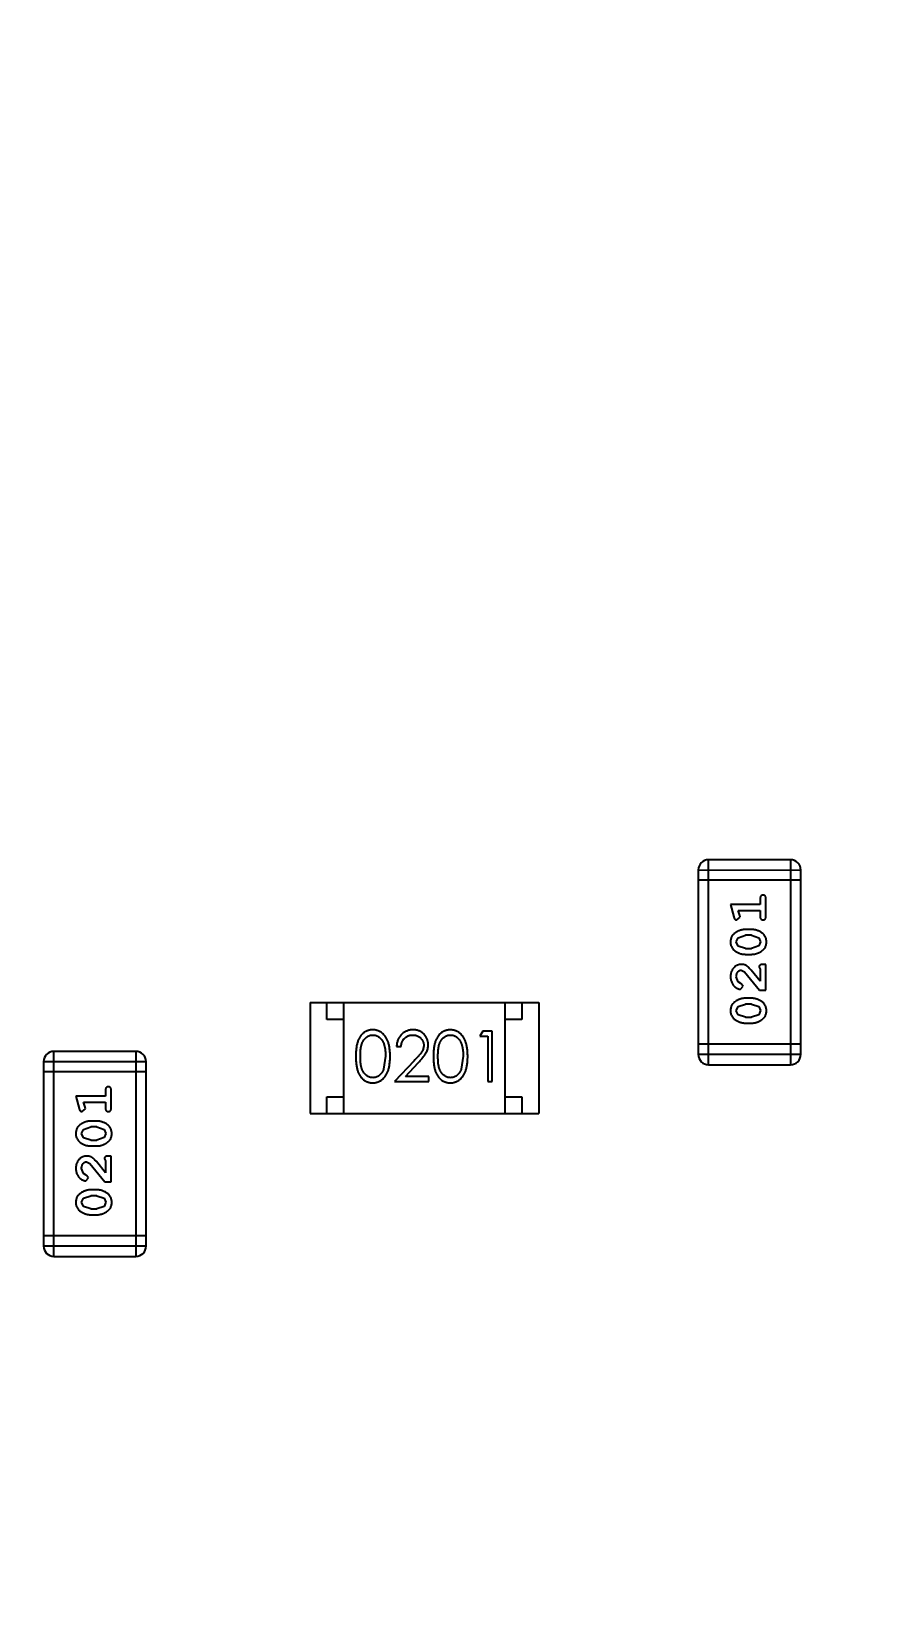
# Model space of a CAD drawing. Header units: inches. Extents: x -37.2 to 29.4, y -3.8 to 37.3.
# Drawn here: x -19 to -16.448, y 5.118 to 9.796 of the extents above; entities that cross this region are included whole.
import ezdxf

# ---------------------------------------------------------------- set-up
doc = ezdxf.new("R2010")
doc.units = ezdxf.units.IN
doc.header["$LTSCALE"] = 1.21
doc.header["$MEASUREMENT"] = 0
doc.header["$PDMODE"] = 3
doc.header["$PDSIZE"] = 0.3125
doc.layers.get('0').update_dxf_attribs({"linetype": 'CONTINUOUS'})
doc.layers.get('Defpoints').update_dxf_attribs({"linetype": 'CONTINUOUS'})
doc.layers.add('DIM', color=3, linetype='CONTINUOUS')
doc.styles.get("Standard").update_dxf_attribs({"font": 'txt', "width": 0.8})
doc.dimstyles.get("Standard").update_dxf_attribs({"dimtxt": 0.15625, "dimasz": 0.1875, "dimexe": 0.125, "dimexo": 0.0625, "dimgap": 0.09, "dimtad": 0, "dimtih": 1, "dimtoh": 1, "dimzin": 4, "dimdsep": 46, "dimtxsty": 'STANDARD', "dimblk": '_FILLED', "dimblk1": '_FILLED', "dimblk2": '_FILLED', "dimcen": 0.09, "dimazin": 1, "dimtp": 0.01, "dimtm": 0.01, "dimtfac": 1, "dimtofl": 0, "dimtmove": 0, "dimatfit": 3, "dimldrblk": '_FILLED', "dimfxl": 1, "dimtolj": 1, "dimtzin": 4, "dimarcsym": 0})

# ---------------------------------------------------------------- blocks, each defined once
blk = doc.blocks.new('_FILLED')
at = {"color": 0, "linetype": 'ByBlock'}
blk.add_solid([(0, 0), (-1, 0.1667), (-1, -0.1667)], dxfattribs=at)
blk = doc.blocks.new('*D5')
at = {"layer": 'Defpoints', "color": 0}
for p in [(-36.4962, 28.4485), (-28.0296, 28.4485), (-12.0218, 0.4472)]:
    blk.add_point(p, dxfattribs=at)
at = {"layer": 'DIM', "color": 0, "lineweight": -2}
for p, q in [((-28.0921, 28.4485), (-36.6212, 28.4485)), ((-36.4962, 27.4485), (-36.4962, 16.0045)), ((-36.4962, 1.4472), (-36.4962, 12.8912)), ((-12.0843, 0.4472), (-36.6212, 0.4472))]:
    blk.add_line(p, q, dxfattribs=at)
for p, rotation in [((-36.4962, 28.4485), 90), ((-36.4962, 0.4472), 270)]:
    blk.add_blockref('_FILLED', p, dxfattribs=dict(at, rotation=rotation))
at = {"layer": 'DIM', "color": 0, "insert": (-36.4962, 14.4478), "char_height": 1, "attachment_point": 5, "rotation": 90}
blk.add_mtext('\\A1;28.00', dxfattribs=at)

msp = doc.modelspace()

# ---------------------------------------------------------------- linework, layer by layer
at = {"color": 7, "linetype": 'Continuous'}
for p, q in [((-17.0168, 7.302), (-17.0169, 6.7533)), ((-17.0168, 7.302), (-16.712, 7.3019)), ((-16.9864, 6.7228), (-16.9863, 7.3324)), ((-16.7425, 7.3324), (-16.9863, 7.3324)), ((-16.7425, 7.3324), (-16.7426, 6.7228)), ((-16.7121, 6.7533), (-16.712, 7.3019)), ((-16.712, 7.2715), (-17.0168, 7.2715)), ((-16.833, 7.2164), (-16.833, 7.1991)), ((-16.8157, 7.1645), (-16.8157, 7.2164)), ((-16.833, 7.1991), (-16.9211, 7.1991)), ((-16.9211, 7.1991), (-16.9112, 7.1625)), ((-16.902, 7.1535), (-16.8928, 7.1614)), ((-16.8979, 7.1818), (-16.833, 7.1818)), ((-16.8938, 7.1668), (-16.8979, 7.1818)), ((-16.8928, 7.1614), (-16.8938, 7.1668)), ((-16.833, 7.1818), (-16.833, 7.1645)), ((-16.8587, 7.1252), (-16.8765, 7.1252)), ((-16.9038, 7.0882), (-16.8985, 7.1003)), ((-16.898, 7.0758), (-16.9038, 7.0882)), ((-16.8985, 7.1003), (-16.8762, 7.1079)), ((-16.8762, 7.0685), (-16.898, 7.0758)), ((-16.859, 7.1079), (-16.8762, 7.1079)), ((-16.8762, 7.0685), (-16.859, 7.0685)), ((-16.859, 7.1079), (-16.8372, 7.1006)), ((-16.8367, 7.0762), (-16.859, 7.0685)), ((-16.8372, 7.1006), (-16.8314, 7.0883)), ((-16.8314, 7.0883), (-16.8367, 7.0762)), ((-16.8765, 7.0512), (-16.8587, 7.0512)), ((-16.8157, 7.0213), (-16.8235, 7.0213)), ((-16.8157, 6.9442), (-16.8157, 7.0213)), ((-16.8984, 6.9697), (-16.9038, 6.9845)), ((-16.8893, 7.004), (-16.8795, 6.9993)), ((-16.8795, 6.9993), (-16.8346, 6.9442)), ((-16.833, 6.971), (-16.86, 7.0046)), ((-16.8361, 7.0127), (-16.833, 7.0072)), ((-16.833, 7.0072), (-16.833, 6.971)), ((-16.8899, 6.9647), (-16.8984, 6.9697)), ((-16.8918, 6.9474), (-16.8833, 6.9562)), ((-16.8833, 6.9562), (-16.8899, 6.9647)), ((-16.8346, 6.9442), (-16.8157, 6.9442)), ((-18.1714, 6.9076), (-17.4914, 6.9076)), ((-18.1714, 6.9076), (-18.1714, 6.5776)), ((-18.1214, 6.8576), (-18.1214, 6.9076)), ((-18.0714, 6.5776), (-18.0714, 6.9076)), ((-17.5914, 6.5776), (-17.5914, 6.9076)), ((-17.5414, 6.9076), (-17.5414, 6.8576)), ((-17.4914, 6.9076), (-17.4914, 6.5776)), ((-16.9038, 6.8836), (-16.8985, 6.8958)), ((-16.898, 6.8713), (-16.9038, 6.8836)), ((-16.8985, 6.8958), (-16.8762, 6.9034)), ((-16.8587, 6.9207), (-16.8765, 6.9207)), ((-16.859, 6.9033), (-16.8762, 6.9034)), ((-16.859, 6.9033), (-16.8372, 6.8961)), ((-16.8372, 6.8961), (-16.8314, 6.8838)), ((-16.8314, 6.8838), (-16.8367, 6.8717)), ((-18.0714, 6.8576), (-18.1214, 6.8576)), ((-17.5414, 6.8576), (-17.5914, 6.8576)), ((-16.8762, 6.864), (-16.898, 6.8713)), ((-16.8765, 6.8467), (-16.8587, 6.8467)), ((-16.8762, 6.864), (-16.859, 6.864)), ((-16.8367, 6.8717), (-16.859, 6.864)), ((-17.6573, 6.8229), (-17.6661, 6.8075)), ((-17.6661, 6.8075), (-17.6431, 6.8075)), ((-17.6296, 6.8228), (-17.6573, 6.8229)), ((-17.6431, 6.8075), (-17.6431, 6.6729)), ((-17.6296, 6.6728), (-17.6296, 6.8228)), ((-16.7121, 6.7838), (-17.0169, 6.7838)), ((-18.6895, 6.7626), (-18.9334, 6.7626)), ((-18.9334, 6.153), (-18.9334, 6.7626)), ((-18.6895, 6.7626), (-18.6896, 6.153)), ((-17.9469, 6.7479), (-17.9526, 6.7102)), ((-17.9142, 6.7767), (-17.9008, 6.7767)), ((-17.7161, 6.7479), (-17.7218, 6.7101)), ((-16.7121, 6.7533), (-17.0169, 6.7533)), ((-18.9639, 6.7321), (-18.6591, 6.7321)), ((-18.9639, 6.7321), (-18.9639, 6.1835)), ((-18.6591, 6.7016), (-18.9639, 6.7016)), ((-18.6591, 6.1835), (-18.6591, 6.7321)), ((-17.8618, 6.7349), (-17.92, 6.6729)), ((-17.8879, 6.6883), (-17.8503, 6.7283)), ((-16.9864, 6.7228), (-16.7426, 6.7228)), ((-18.78, 6.6466), (-18.78, 6.6293)), ((-18.7627, 6.5946), (-18.7627, 6.6466)), ((-17.92, 6.6729), (-17.8181, 6.6729)), ((-17.8181, 6.6882), (-17.8879, 6.6883)), ((-17.8181, 6.6729), (-17.8181, 6.6882)), ((-17.6431, 6.6729), (-17.6296, 6.6728)), ((-18.78, 6.6293), (-18.8681, 6.6293)), ((-18.8681, 6.6293), (-18.8582, 6.5927)), ((-18.845, 6.612), (-18.78, 6.6119)), ((-18.8408, 6.5969), (-18.845, 6.612)), ((-18.8398, 6.5915), (-18.8408, 6.5969)), ((-18.78, 6.6119), (-18.78, 6.5946)), ((-18.1214, 6.6276), (-18.0714, 6.6276)), ((-18.1214, 6.5776), (-18.1214, 6.6276)), ((-17.5914, 6.6276), (-17.5414, 6.6276)), ((-17.5414, 6.6276), (-17.5414, 6.5776)), ((-18.8491, 6.5836), (-18.8398, 6.5915)), ((-18.8057, 6.5553), (-18.8235, 6.5553)), ((-18.1714, 6.5776), (-17.4914, 6.5776)), ((-18.8508, 6.5183), (-18.8455, 6.5304)), ((-18.845, 6.5059), (-18.8508, 6.5183)), ((-18.8455, 6.5304), (-18.8232, 6.538)), ((-18.8232, 6.4987), (-18.845, 6.5059)), ((-18.806, 6.538), (-18.8232, 6.538)), ((-18.806, 6.538), (-18.7842, 6.5308)), ((-18.7837, 6.5063), (-18.806, 6.4987)), ((-18.7842, 6.5308), (-18.7784, 6.5185)), ((-18.7784, 6.5185), (-18.7837, 6.5063)), ((-18.8235, 6.4814), (-18.8057, 6.4814)), ((-18.8232, 6.4987), (-18.806, 6.4987)), ((-18.8454, 6.3998), (-18.8508, 6.4147)), ((-18.8363, 6.4342), (-18.8266, 6.4294)), ((-18.8266, 6.4294), (-18.7816, 6.3744)), ((-18.78, 6.4011), (-18.8071, 6.4347)), ((-18.7832, 6.4428), (-18.78, 6.4373)), ((-18.78, 6.4373), (-18.78, 6.4011)), ((-18.7627, 6.4515), (-18.7706, 6.4515)), ((-18.7627, 6.3744), (-18.7627, 6.4515)), ((-18.8369, 6.3949), (-18.8454, 6.3998)), ((-18.8388, 6.3776), (-18.8304, 6.3864)), ((-18.8304, 6.3864), (-18.8369, 6.3949)), ((-18.7816, 6.3744), (-18.7627, 6.3744)), ((-18.8508, 6.3138), (-18.8455, 6.3259)), ((-18.8455, 6.3259), (-18.8232, 6.3335)), ((-18.8058, 6.3508), (-18.8235, 6.3508)), ((-18.806, 6.3335), (-18.8232, 6.3335)), ((-18.806, 6.3335), (-18.7843, 6.3262)), ((-18.7843, 6.3262), (-18.7785, 6.314)), ((-18.845, 6.3014), (-18.8508, 6.3138)), ((-18.8232, 6.2942), (-18.845, 6.3014)), ((-18.8235, 6.2769), (-18.8058, 6.2769)), ((-18.8232, 6.2942), (-18.806, 6.2942)), ((-18.7837, 6.3018), (-18.806, 6.2942)), ((-18.7785, 6.314), (-18.7837, 6.3018)), ((-18.6591, 6.2139), (-18.9639, 6.214)), ((-18.6591, 6.1835), (-18.9639, 6.1835)), ((-18.9334, 6.153), (-18.6896, 6.153))]:
    msp.add_line(p, q, dxfattribs=at)
for centre, start, end in [((-16.9863, 7.302), 89.9955, 179.9955), ((-16.7425, 7.3019), 359.9955, 89.9955), ((-18.9334, 6.7321), 89.9955, 179.9955), ((-18.6895, 6.7321), 359.9955, 89.9955), ((-16.9864, 6.7533), 179.9955, 269.9955), ((-16.7426, 6.7533), 269.9955, 359.9955), ((-18.9334, 6.1835), 179.9955, 269.9955), ((-18.6896, 6.1835), 269.9955, 359.9955)]:
    msp.add_arc(centre, 0.0305, start, end, dxfattribs=at)
for points, knots in [([(-16.8243, 7.2274), (-16.8249, 7.2274), (-16.8261, 7.2273), (-16.8278, 7.2268), (-16.8293, 7.226), (-16.8306, 7.2248), (-16.8317, 7.2233), (-16.8324, 7.2213), (-16.8329, 7.219), (-16.833, 7.2173), (-16.833, 7.2164)], [0, 0, 0, 0, 0.11517, 0.223509, 0.328254, 0.438012, 0.553651, 0.682263, 0.830856, 1, 1, 1, 1]), ([(-16.8157, 7.2164), (-16.8157, 7.2173), (-16.8157, 7.219), (-16.8162, 7.2213), (-16.8169, 7.2233), (-16.818, 7.2248), (-16.8193, 7.226), (-16.8208, 7.2268), (-16.8225, 7.2273), (-16.8237, 7.2274), (-16.8243, 7.2274)], [0, 0, 0, 0, 0.169012, 0.317488, 0.445429, 0.560977, 0.67065, 0.776666, 0.88492, 1, 1, 1, 1]), ([(-16.9112, 7.1625), (-16.9109, 7.1617), (-16.9105, 7.1601), (-16.9096, 7.158), (-16.9087, 7.1564), (-16.9077, 7.1552), (-16.9065, 7.1544), (-16.9052, 7.1539), (-16.9037, 7.1535), (-16.9026, 7.1535), (-16.902, 7.1535)], [0, 0, 0, 0, 0.187321, 0.344927, 0.475328, 0.579604, 0.674244, 0.773631, 0.882025, 1, 1, 1, 1]), ([(-16.833, 7.1645), (-16.833, 7.1636), (-16.8329, 7.1619), (-16.8325, 7.1596), (-16.8317, 7.1576), (-16.8306, 7.1561), (-16.8293, 7.1549), (-16.8278, 7.1541), (-16.8261, 7.1536), (-16.8249, 7.1535), (-16.8243, 7.1535)], [0, 0, 0, 0, 0.169102, 0.317658, 0.446239, 0.563118, 0.671828, 0.776546, 0.884858, 1, 1, 1, 1]), ([(-16.8243, 7.1535), (-16.8237, 7.1535), (-16.8225, 7.1536), (-16.8208, 7.1541), (-16.8193, 7.1549), (-16.818, 7.1561), (-16.8169, 7.1576), (-16.8162, 7.1596), (-16.8157, 7.1619), (-16.8157, 7.1636), (-16.8157, 7.1645)], [0, 0, 0, 0, 0.115051, 0.223278, 0.329269, 0.437893, 0.554681, 0.682591, 0.83103, 1, 1, 1, 1]), ([(-16.8765, 7.1252), (-16.8775, 7.1251), (-16.8797, 7.1251), (-16.8829, 7.1248), (-16.886, 7.1243), (-16.8891, 7.1236), (-16.8922, 7.1227), (-16.8952, 7.1216), (-16.8981, 7.1203), (-16.901, 7.1188), (-16.9037, 7.1172), (-16.9063, 7.1156), (-16.9086, 7.1139), (-16.9107, 7.1122), (-16.9126, 7.1105), (-16.9142, 7.1088), (-16.9157, 7.1071), (-16.9172, 7.1047), (-16.9188, 7.1015), (-16.9201, 7.0974), (-16.9209, 7.0928), (-16.921, 7.0897), (-16.9211, 7.088)], [0, 0, 0, 0, 0.049855, 0.099516, 0.148482, 0.19758, 0.246804, 0.296268, 0.346517, 0.397047, 0.446826, 0.49336, 0.537801, 0.579207, 0.617974, 0.654833, 0.689171, 0.722088, 0.786392, 0.853518, 0.924186, 1, 1, 1, 1]), ([(-16.8141, 7.0883), (-16.8141, 7.0897), (-16.8142, 7.0925), (-16.8149, 7.0966), (-16.816, 7.1005), (-16.8176, 7.104), (-16.8197, 7.1074), (-16.8222, 7.1104), (-16.8251, 7.1132), (-16.8285, 7.1157), (-16.8321, 7.1179), (-16.8358, 7.1198), (-16.8395, 7.1215), (-16.8433, 7.1228), (-16.8471, 7.1239), (-16.8509, 7.1246), (-16.8548, 7.1251), (-16.8574, 7.1251), (-16.8587, 7.1252)], [0, 0, 0, 0, 0.067217, 0.131051, 0.19272, 0.252824, 0.312745, 0.373449, 0.436041, 0.501494, 0.567761, 0.632087, 0.695096, 0.757109, 0.817993, 0.878657, 0.939311, 1, 1, 1, 1]), ([(-16.9211, 7.088), (-16.921, 7.0866), (-16.921, 7.0838), (-16.9203, 7.0797), (-16.9191, 7.0759), (-16.9176, 7.0723), (-16.9155, 7.069), (-16.913, 7.0659), (-16.91, 7.0631), (-16.9066, 7.0607), (-16.903, 7.0585), (-16.8993, 7.0566), (-16.8956, 7.0549), (-16.8919, 7.0536), (-16.8881, 7.0525), (-16.8842, 7.0518), (-16.8804, 7.0513), (-16.8778, 7.0513), (-16.8765, 7.0512)], [0, 0, 0, 0, 0.06692, 0.130834, 0.19258, 0.252759, 0.312631, 0.373411, 0.436359, 0.501894, 0.568244, 0.632472, 0.69556, 0.757163, 0.818592, 0.878885, 0.939235, 1, 1, 1, 1]), ([(-16.8587, 7.0512), (-16.8576, 7.0512), (-16.8555, 7.0513), (-16.8523, 7.0516), (-16.8492, 7.0521), (-16.8461, 7.0528), (-16.8431, 7.0536), (-16.8401, 7.0548), (-16.8371, 7.056), (-16.8342, 7.0575), (-16.8315, 7.0591), (-16.829, 7.0607), (-16.8267, 7.0624), (-16.8245, 7.064), (-16.8227, 7.0657), (-16.821, 7.0674), (-16.8196, 7.0691), (-16.818, 7.0715), (-16.8164, 7.0747), (-16.8151, 7.0789), (-16.8142, 7.0834), (-16.8142, 7.0866), (-16.8141, 7.0883)], [0, 0, 0, 0, 0.049886, 0.09882, 0.148132, 0.19689, 0.246038, 0.295176, 0.345305, 0.395692, 0.445312, 0.491875, 0.535813, 0.577009, 0.616081, 0.652689, 0.687585, 0.720206, 0.785062, 0.85223, 0.923759, 1, 1, 1, 1]), ([(-16.8883, 7.0213), (-16.8894, 7.0213), (-16.8916, 7.0212), (-16.8949, 7.0208), (-16.898, 7.0199), (-16.901, 7.0188), (-16.9038, 7.0173), (-16.9065, 7.0156), (-16.9091, 7.0135), (-16.9115, 7.0111), (-16.9138, 7.0084), (-16.9158, 7.0056), (-16.9174, 7.0025), (-16.9188, 6.9993), (-16.9198, 6.9959), (-16.9206, 6.9923), (-16.921, 6.9886), (-16.9211, 6.986), (-16.9211, 6.9847)], [0, 0, 0, 0, 0.060981, 0.120256, 0.178148, 0.236115, 0.293993, 0.352864, 0.413358, 0.476056, 0.539296, 0.602396, 0.665116, 0.728325, 0.792919, 0.859317, 0.928302, 1, 1, 1, 1]), ([(-16.86, 7.0046), (-16.8608, 7.0055), (-16.8623, 7.0071), (-16.8645, 7.0095), (-16.8666, 7.0116), (-16.8686, 7.0135), (-16.8705, 7.0151), (-16.8722, 7.0165), (-16.8739, 7.0176), (-16.8759, 7.0187), (-16.8785, 7.0198), (-16.8817, 7.0207), (-16.8849, 7.0212), (-16.8872, 7.0213), (-16.8883, 7.0213)], [0, 0, 0, 0, 0.103002, 0.197728, 0.285279, 0.365235, 0.437224, 0.502446, 0.560545, 0.611446, 0.707576, 0.80349, 0.900532, 1, 1, 1, 1]), ([(-16.8235, 7.0213), (-16.8246, 7.0213), (-16.8266, 7.0213), (-16.8293, 7.0208), (-16.8315, 7.0202), (-16.8333, 7.0191), (-16.8346, 7.0178), (-16.8355, 7.0163), (-16.8361, 7.0145), (-16.8361, 7.0133), (-16.8361, 7.0127)], [0, 0, 0, 0, 0.1844, 0.34094, 0.473574, 0.586824, 0.690029, 0.789175, 0.890445, 1, 1, 1, 1]), ([(-16.9211, 6.9847), (-16.921, 6.983), (-16.9209, 6.9796), (-16.9201, 6.9747), (-16.9186, 6.9699), (-16.9166, 6.9654), (-16.9142, 6.9613), (-16.9113, 6.9576), (-16.9081, 6.9545), (-16.9045, 6.952), (-16.901, 6.95), (-16.8976, 6.9485), (-16.8946, 6.9476), (-16.8927, 6.9475), (-16.8918, 6.9474)], [0, 0, 0, 0, 0.098286, 0.193983, 0.289056, 0.384352, 0.477435, 0.566197, 0.652355, 0.737986, 0.818188, 0.887401, 0.94802, 1, 1, 1, 1]), ([(-16.9038, 6.9845), (-16.9037, 6.9859), (-16.9037, 6.9886), (-16.9028, 6.9925), (-16.9014, 6.9958), (-16.8995, 6.9987), (-16.8972, 7.001), (-16.8948, 7.0028), (-16.8921, 7.0038), (-16.8902, 7.004), (-16.8893, 7.004)], [0, 0, 0, 0, 0.156344, 0.299348, 0.4327, 0.561, 0.682299, 0.791883, 0.89611, 1, 1, 1, 1]), ([(-16.8765, 6.9207), (-16.8776, 6.9206), (-16.8797, 6.9206), (-16.8829, 6.9203), (-16.886, 6.9198), (-16.8891, 6.9191), (-16.8922, 6.9182), (-16.8952, 6.9171), (-16.8982, 6.9158), (-16.901, 6.9143), (-16.9038, 6.9127), (-16.9063, 6.911), (-16.9086, 6.9094), (-16.9107, 6.9077), (-16.9126, 6.906), (-16.9142, 6.9043), (-16.9157, 6.9026), (-16.9172, 6.9002), (-16.9188, 6.897), (-16.9202, 6.8929), (-16.9209, 6.8883), (-16.921, 6.8852), (-16.9211, 6.8835)], [0, 0, 0, 0, 0.049855, 0.099516, 0.148482, 0.19758, 0.246804, 0.296268, 0.346517, 0.397047, 0.446826, 0.49336, 0.537801, 0.579207, 0.617974, 0.654833, 0.689171, 0.722088, 0.786392, 0.853518, 0.924186, 1, 1, 1, 1]), ([(-16.9211, 6.8835), (-16.9211, 6.8821), (-16.921, 6.8793), (-16.9203, 6.8752), (-16.9191, 6.8714), (-16.9176, 6.8678), (-16.9155, 6.8645), (-16.913, 6.8614), (-16.91, 6.8586), (-16.9066, 6.8562), (-16.903, 6.854), (-16.8994, 6.8521), (-16.8957, 6.8504), (-16.8919, 6.8491), (-16.8881, 6.848), (-16.8843, 6.8473), (-16.8804, 6.8468), (-16.8778, 6.8467), (-16.8765, 6.8467)], [0, 0, 0, 0, 0.06692, 0.130834, 0.19258, 0.252759, 0.312631, 0.373411, 0.436359, 0.501894, 0.568244, 0.632472, 0.69556, 0.757163, 0.818592, 0.878885, 0.939235, 1, 1, 1, 1]), ([(-16.8141, 6.8838), (-16.8142, 6.8852), (-16.8142, 6.888), (-16.8149, 6.8921), (-16.8161, 6.8959), (-16.8177, 6.8995), (-16.8197, 6.9029), (-16.8222, 6.9059), (-16.8251, 6.9087), (-16.8285, 6.9111), (-16.8321, 6.9133), (-16.8358, 6.9153), (-16.8395, 6.917), (-16.8433, 6.9183), (-16.8471, 6.9193), (-16.8509, 6.9201), (-16.8548, 6.9206), (-16.8574, 6.9206), (-16.8587, 6.9207)], [0, 0, 0, 0, 0.067217, 0.131051, 0.19272, 0.252824, 0.312745, 0.373449, 0.436041, 0.501494, 0.567761, 0.632087, 0.695096, 0.757109, 0.817993, 0.878657, 0.939311, 1, 1, 1, 1]), ([(-16.8587, 6.8467), (-16.8577, 6.8467), (-16.8555, 6.8468), (-16.8524, 6.8471), (-16.8492, 6.8476), (-16.8461, 6.8483), (-16.8431, 6.8491), (-16.8401, 6.8503), (-16.8371, 6.8515), (-16.8343, 6.853), (-16.8315, 6.8546), (-16.829, 6.8562), (-16.8267, 6.8578), (-16.8246, 6.8595), (-16.8227, 6.8612), (-16.821, 6.8629), (-16.8196, 6.8646), (-16.818, 6.867), (-16.8164, 6.8702), (-16.8151, 6.8744), (-16.8143, 6.8789), (-16.8142, 6.8821), (-16.8141, 6.8838)], [0, 0, 0, 0, 0.049886, 0.09882, 0.148132, 0.19689, 0.246038, 0.295176, 0.345305, 0.395692, 0.445312, 0.491875, 0.535813, 0.577009, 0.616081, 0.652689, 0.687585, 0.720206, 0.785062, 0.85223, 0.923759, 1, 1, 1, 1]), ([(-17.9852, 6.8267), (-17.9864, 6.8267), (-17.9887, 6.8267), (-17.9922, 6.8263), (-17.9956, 6.8256), (-17.9988, 6.8247), (-18.0021, 6.8235), (-18.0052, 6.822), (-18.0082, 6.8203), (-18.0112, 6.8184), (-18.014, 6.8162), (-18.0166, 6.8137), (-18.0191, 6.811), (-18.0214, 6.808), (-18.0236, 6.8048), (-18.0256, 6.8014), (-18.0274, 6.7977), (-18.0291, 6.7937), (-18.0306, 6.7894), (-18.0319, 6.7847), (-18.033, 6.7796), (-18.0338, 6.774), (-18.0345, 6.7681), (-18.035, 6.7617), (-18.0353, 6.7549), (-18.0354, 6.7502), (-18.0354, 6.7478)], [0, 0, 0, 0, 0.033742, 0.066533, 0.099153, 0.13154, 0.164087, 0.196563, 0.229707, 0.263315, 0.297504, 0.331686, 0.366482, 0.4021, 0.438958, 0.476748, 0.515985, 0.556589, 0.599519, 0.645765, 0.695487, 0.748721, 0.805687, 0.866754, 0.931405, 1, 1, 1, 1]), ([(-18.0219, 6.7479), (-18.0219, 6.7499), (-18.0219, 6.7538), (-18.0216, 6.7595), (-18.0213, 6.7647), (-18.0208, 6.7696), (-18.0202, 6.7742), (-18.0193, 6.7783), (-18.0184, 6.7821), (-18.0173, 6.7855), (-18.0161, 6.7886), (-18.0147, 6.7915), (-18.0132, 6.7942), (-18.0116, 6.7967), (-18.0099, 6.799), (-18.008, 6.8012), (-18.006, 6.8031), (-18.0031, 6.8054), (-17.9994, 6.8077), (-17.9947, 6.8098), (-17.9898, 6.8111), (-17.9864, 6.8113), (-17.9848, 6.8113)], [0, 0, 0, 0, 0.073302, 0.142286, 0.206253, 0.266017, 0.321612, 0.372532, 0.419497, 0.462398, 0.502825, 0.541489, 0.579034, 0.615143, 0.650298, 0.684912, 0.718701, 0.752189, 0.817245, 0.879117, 0.939613, 1, 1, 1, 1]), ([(-17.9335, 6.7478), (-17.9335, 6.7501), (-17.9335, 6.7546), (-17.9338, 6.7612), (-17.9344, 6.7674), (-17.9351, 6.7732), (-17.9361, 6.7787), (-17.9372, 6.7838), (-17.9386, 6.7886), (-17.9402, 6.793), (-17.9421, 6.7971), (-17.944, 6.8009), (-17.9461, 6.8045), (-17.9483, 6.8078), (-17.9507, 6.8108), (-17.9533, 6.8136), (-17.956, 6.8161), (-17.9589, 6.8183), (-17.9619, 6.8203), (-17.965, 6.822), (-17.9681, 6.8235), (-17.9714, 6.8247), (-17.9747, 6.8256), (-17.9781, 6.8263), (-17.9817, 6.8267), (-17.984, 6.8267), (-17.9852, 6.8267)], [0, 0, 0, 0, 0.065278, 0.127205, 0.186168, 0.241675, 0.294115, 0.343609, 0.390387, 0.434463, 0.476646, 0.517002, 0.555936, 0.593716, 0.630057, 0.665601, 0.700745, 0.734917, 0.768681, 0.802087, 0.834849, 0.867433, 0.900138, 0.932806, 0.966212, 1, 1, 1, 1]), ([(-17.9848, 6.8113), (-17.9831, 6.8113), (-17.9799, 6.8111), (-17.975, 6.8098), (-17.9703, 6.8077), (-17.9666, 6.8054), (-17.9637, 6.8031), (-17.9617, 6.8011), (-17.9597, 6.7988), (-17.9579, 6.7964), (-17.9562, 6.7936), (-17.9547, 6.7907), (-17.9532, 6.7875), (-17.9519, 6.7841), (-17.9507, 6.7804), (-17.9497, 6.7765), (-17.9489, 6.7723), (-17.9481, 6.7679), (-17.9476, 6.7633), (-17.9472, 6.7584), (-17.947, 6.7532), (-17.9469, 6.7497), (-17.9469, 6.7479)], [0, 0, 0, 0, 0.059689, 0.119507, 0.181075, 0.246162, 0.279894, 0.314468, 0.350403, 0.387474, 0.426147, 0.466624, 0.508745, 0.553328, 0.600058, 0.649177, 0.700552, 0.754894, 0.811825, 0.871514, 0.934319, 1, 1, 1, 1]), ([(-17.8653, 6.8267), (-17.867, 6.8267), (-17.8703, 6.8266), (-17.8751, 6.8259), (-17.8797, 6.8248), (-17.8842, 6.8233), (-17.8884, 6.8213), (-17.8924, 6.8189), (-17.8962, 6.816), (-17.8998, 6.8127), (-17.903, 6.8091), (-17.9059, 6.8052), (-17.9083, 6.801), (-17.9104, 6.7966), (-17.912, 6.792), (-17.9132, 6.7871), (-17.914, 6.782), (-17.9141, 6.7785), (-17.9142, 6.7767)], [0, 0, 0, 0, 0.06445, 0.126725, 0.187421, 0.247417, 0.306749, 0.366595, 0.427749, 0.490235, 0.553031, 0.614805, 0.676505, 0.738096, 0.801021, 0.864897, 0.931209, 1, 1, 1, 1]), ([(-17.9008, 6.7767), (-17.9006, 6.7781), (-17.9004, 6.7807), (-17.8996, 6.7844), (-17.8987, 6.788), (-17.8975, 6.7913), (-17.8959, 6.7944), (-17.8942, 6.7973), (-17.8922, 6.7999), (-17.8899, 6.8023), (-17.8875, 6.8044), (-17.8849, 6.8063), (-17.8821, 6.8078), (-17.8792, 6.8091), (-17.8761, 6.8101), (-17.8728, 6.8108), (-17.8695, 6.8112), (-17.8672, 6.8113), (-17.866, 6.8113)], [0, 0, 0, 0, 0.073648, 0.143686, 0.210962, 0.275557, 0.338064, 0.399311, 0.4594, 0.51934, 0.579024, 0.637809, 0.695959, 0.754122, 0.813113, 0.873453, 0.935561, 1, 1, 1, 1]), ([(-17.866, 6.8113), (-17.8649, 6.8113), (-17.8627, 6.8112), (-17.8594, 6.8108), (-17.8563, 6.8101), (-17.8534, 6.8091), (-17.8505, 6.8079), (-17.8478, 6.8063), (-17.8453, 6.8045), (-17.8429, 6.8024), (-17.8407, 6.8001), (-17.8388, 6.7977), (-17.8371, 6.7952), (-17.8357, 6.7925), (-17.8347, 6.7898), (-17.834, 6.7869), (-17.8335, 6.784), (-17.8335, 6.7819), (-17.8335, 6.7809)], [0, 0, 0, 0, 0.068027, 0.133505, 0.19695, 0.26027, 0.322741, 0.384982, 0.448465, 0.513424, 0.578224, 0.640011, 0.700094, 0.760067, 0.819012, 0.877878, 0.938035, 1, 1, 1, 1]), ([(-17.82, 6.7821), (-17.82, 6.7836), (-17.8201, 6.7865), (-17.8207, 6.7908), (-17.8217, 6.795), (-17.823, 6.799), (-17.8248, 6.8028), (-17.827, 6.8065), (-17.8295, 6.8101), (-17.8325, 6.8135), (-17.8357, 6.8166), (-17.8392, 6.8193), (-17.843, 6.8216), (-17.847, 6.8235), (-17.8512, 6.8249), (-17.8557, 6.8259), (-17.8604, 6.8266), (-17.8637, 6.8267), (-17.8653, 6.8267)], [0, 0, 0, 0, 0.06271, 0.123347, 0.183401, 0.242828, 0.302097, 0.36242, 0.423725, 0.487032, 0.550491, 0.612709, 0.674265, 0.73617, 0.799211, 0.863483, 0.930525, 1, 1, 1, 1]), ([(-17.7545, 6.8267), (-17.7556, 6.8267), (-17.758, 6.8266), (-17.7614, 6.8262), (-17.7648, 6.8256), (-17.7681, 6.8246), (-17.7713, 6.8235), (-17.7744, 6.822), (-17.7774, 6.8203), (-17.7804, 6.8184), (-17.7832, 6.8161), (-17.7859, 6.8137), (-17.7883, 6.811), (-17.7907, 6.808), (-17.7928, 6.8048), (-17.7948, 6.8014), (-17.7967, 6.7977), (-17.7983, 6.7937), (-17.7998, 6.7894), (-17.8011, 6.7847), (-17.8022, 6.7796), (-17.8031, 6.774), (-17.8038, 6.7681), (-17.8043, 6.7617), (-17.8046, 6.7549), (-17.8046, 6.7502), (-17.8046, 6.7478)], [0, 0, 0, 0, 0.033742, 0.066533, 0.099153, 0.13154, 0.164087, 0.196563, 0.229707, 0.263315, 0.297504, 0.331686, 0.366482, 0.4021, 0.438958, 0.476748, 0.515985, 0.556589, 0.599519, 0.645765, 0.695487, 0.748721, 0.805687, 0.866754, 0.931405, 1, 1, 1, 1]), ([(-17.7911, 6.7479), (-17.7911, 6.7499), (-17.7911, 6.7538), (-17.7909, 6.7594), (-17.7905, 6.7647), (-17.79, 6.7696), (-17.7894, 6.7742), (-17.7886, 6.7783), (-17.7877, 6.7821), (-17.7866, 6.7855), (-17.7853, 6.7886), (-17.784, 6.7915), (-17.7825, 6.7942), (-17.7808, 6.7967), (-17.7791, 6.799), (-17.7772, 6.8011), (-17.7752, 6.8031), (-17.7723, 6.8053), (-17.7686, 6.8077), (-17.7639, 6.8098), (-17.759, 6.8111), (-17.7557, 6.8112), (-17.754, 6.8113)], [0, 0, 0, 0, 0.073302, 0.142286, 0.206253, 0.266017, 0.321612, 0.372532, 0.419497, 0.462398, 0.502825, 0.541489, 0.579034, 0.615143, 0.650298, 0.684912, 0.718701, 0.752189, 0.817245, 0.879117, 0.939613, 1, 1, 1, 1]), ([(-17.7027, 6.7478), (-17.7027, 6.7501), (-17.7028, 6.7546), (-17.7031, 6.7612), (-17.7036, 6.7674), (-17.7043, 6.7732), (-17.7053, 6.7787), (-17.7064, 6.7838), (-17.7079, 6.7886), (-17.7095, 6.793), (-17.7113, 6.7971), (-17.7132, 6.8009), (-17.7153, 6.8045), (-17.7175, 6.8078), (-17.72, 6.8108), (-17.7225, 6.8136), (-17.7252, 6.8161), (-17.7281, 6.8183), (-17.7311, 6.8203), (-17.7342, 6.822), (-17.7374, 6.8235), (-17.7406, 6.8246), (-17.744, 6.8256), (-17.7474, 6.8262), (-17.7509, 6.8266), (-17.7533, 6.8267), (-17.7545, 6.8267)], [0, 0, 0, 0, 0.065278, 0.127205, 0.186168, 0.241675, 0.294115, 0.343609, 0.390387, 0.434463, 0.476646, 0.517002, 0.555936, 0.593716, 0.630057, 0.665601, 0.700745, 0.734917, 0.768681, 0.802087, 0.834849, 0.867433, 0.900138, 0.932806, 0.966212, 1, 1, 1, 1]), ([(-17.754, 6.8113), (-17.7524, 6.8112), (-17.7491, 6.8111), (-17.7442, 6.8098), (-17.7396, 6.8077), (-17.7358, 6.8053), (-17.7329, 6.803), (-17.7309, 6.801), (-17.7289, 6.7988), (-17.7271, 6.7963), (-17.7255, 6.7936), (-17.7239, 6.7907), (-17.7225, 6.7875), (-17.7211, 6.7841), (-17.72, 6.7804), (-17.7189, 6.7765), (-17.7181, 6.7723), (-17.7174, 6.7679), (-17.7168, 6.7633), (-17.7164, 6.7584), (-17.7162, 6.7532), (-17.7162, 6.7497), (-17.7161, 6.7479)], [0, 0, 0, 0, 0.059689, 0.119507, 0.181075, 0.246162, 0.279894, 0.314468, 0.350403, 0.387474, 0.426147, 0.466624, 0.508745, 0.553328, 0.600058, 0.649177, 0.700552, 0.754894, 0.811825, 0.871514, 0.934319, 1, 1, 1, 1]), ([(-18.0354, 6.7478), (-18.0354, 6.7454), (-18.0353, 6.7408), (-18.035, 6.734), (-18.0345, 6.7277), (-18.0338, 6.7217), (-18.0329, 6.7162), (-18.0319, 6.7111), (-18.0305, 6.7063), (-18.029, 6.702), (-18.0273, 6.698), (-18.0255, 6.6943), (-18.0235, 6.6908), (-18.0213, 6.6876), (-18.019, 6.6846), (-18.0165, 6.6819), (-18.0138, 6.6795), (-18.0111, 6.6773), (-18.0081, 6.6753), (-18.0051, 6.6737), (-18.002, 6.6722), (-17.9988, 6.6711), (-17.9956, 6.6702), (-17.9922, 6.6695), (-17.9887, 6.6691), (-17.9864, 6.6691), (-17.9852, 6.669)], [0, 0, 0, 0, 0.068113, 0.132564, 0.193427, 0.250218, 0.303569, 0.353576, 0.400235, 0.443586, 0.484619, 0.524292, 0.56238, 0.599049, 0.63494, 0.669782, 0.704009, 0.737842, 0.771098, 0.803896, 0.836415, 0.868639, 0.900715, 0.933378, 0.966213, 1, 1, 1, 1]), ([(-17.9848, 6.6844), (-17.9864, 6.6845), (-17.9897, 6.6847), (-17.9946, 6.686), (-17.9993, 6.688), (-18.0031, 6.6904), (-18.006, 6.6927), (-18.008, 6.6946), (-18.0099, 6.6968), (-18.0117, 6.6991), (-18.0133, 6.7016), (-18.0148, 6.7043), (-18.0161, 6.7072), (-18.0174, 6.7103), (-18.0185, 6.7138), (-18.0194, 6.7175), (-18.0202, 6.7217), (-18.0208, 6.7262), (-18.0213, 6.7311), (-18.0216, 6.7363), (-18.0219, 6.742), (-18.0219, 6.7459), (-18.0219, 6.7479)], [0, 0, 0, 0, 0.060034, 0.120278, 0.182348, 0.247919, 0.281641, 0.315701, 0.350322, 0.385703, 0.421819, 0.459196, 0.497866, 0.538301, 0.58121, 0.628183, 0.679403, 0.734699, 0.794074, 0.858416, 0.927049, 1, 1, 1, 1]), ([(-17.9852, 6.669), (-17.984, 6.669), (-17.9817, 6.6691), (-17.9782, 6.6695), (-17.9747, 6.6702), (-17.9714, 6.6711), (-17.9681, 6.6723), (-17.9649, 6.6738), (-17.9618, 6.6755), (-17.9588, 6.6775), (-17.9559, 6.6798), (-17.9532, 6.6823), (-17.9506, 6.6851), (-17.9482, 6.6881), (-17.9459, 6.6914), (-17.9439, 6.695), (-17.9419, 6.6988), (-17.9402, 6.7029), (-17.9385, 6.7072), (-17.9372, 6.712), (-17.936, 6.7171), (-17.9351, 6.7225), (-17.9344, 6.7283), (-17.9338, 6.7345), (-17.9335, 6.741), (-17.9335, 6.7455), (-17.9335, 6.7478)], [0, 0, 0, 0, 0.033824, 0.067298, 0.10028, 0.133019, 0.165736, 0.198792, 0.232372, 0.266409, 0.301016, 0.336196, 0.371972, 0.408574, 0.446394, 0.485225, 0.525372, 0.567224, 0.611081, 0.65775, 0.70702, 0.759235, 0.814484, 0.873227, 0.934937, 1, 1, 1, 1]), ([(-17.8335, 6.7809), (-17.8335, 6.7793), (-17.8336, 6.7761), (-17.8347, 6.7713), (-17.8364, 6.7666), (-17.8384, 6.7628), (-17.8404, 6.7597), (-17.8423, 6.757), (-17.8446, 6.7541), (-17.8473, 6.7508), (-17.8504, 6.7473), (-17.8538, 6.7434), (-17.8577, 6.7393), (-17.8604, 6.7364), (-17.8618, 6.7349)], [0, 0, 0, 0, 0.088014, 0.174976, 0.2638, 0.355443, 0.406413, 0.465519, 0.533076, 0.609353, 0.693899, 0.787171, 0.889197, 1, 1, 1, 1]), ([(-17.8503, 6.7283), (-17.8489, 6.7298), (-17.8461, 6.7328), (-17.8422, 6.7372), (-17.8386, 6.7413), (-17.8354, 6.7452), (-17.8326, 6.7488), (-17.8301, 6.7522), (-17.828, 6.7553), (-17.8257, 6.7592), (-17.8234, 6.7639), (-17.8214, 6.7698), (-17.8202, 6.7759), (-17.8201, 6.78), (-17.82, 6.7821)], [0, 0, 0, 0, 0.09953, 0.192079, 0.277712, 0.357454, 0.429648, 0.495771, 0.555538, 0.608657, 0.707578, 0.804328, 0.901298, 1, 1, 1, 1]), ([(-17.8046, 6.7478), (-17.8046, 6.7454), (-17.8046, 6.7408), (-17.8043, 6.734), (-17.8038, 6.7277), (-17.803, 6.7217), (-17.8021, 6.7162), (-17.8011, 6.711), (-17.7998, 6.7063), (-17.7983, 6.702), (-17.7966, 6.698), (-17.7947, 6.6943), (-17.7927, 6.6908), (-17.7905, 6.6876), (-17.7882, 6.6846), (-17.7857, 6.6819), (-17.7831, 6.6794), (-17.7803, 6.6772), (-17.7774, 6.6753), (-17.7744, 6.6736), (-17.7713, 6.6722), (-17.7681, 6.6711), (-17.7648, 6.6701), (-17.7614, 6.6695), (-17.758, 6.6691), (-17.7556, 6.669), (-17.7545, 6.669)], [0, 0, 0, 0, 0.068113, 0.132564, 0.193427, 0.250218, 0.303569, 0.353576, 0.400235, 0.443586, 0.484619, 0.524292, 0.56238, 0.599049, 0.63494, 0.669782, 0.704009, 0.737842, 0.771098, 0.803896, 0.836415, 0.868639, 0.900715, 0.933378, 0.966213, 1, 1, 1, 1]), ([(-17.754, 6.6844), (-17.7557, 6.6845), (-17.759, 6.6846), (-17.7638, 6.6859), (-17.7686, 6.688), (-17.7723, 6.6904), (-17.7752, 6.6927), (-17.7773, 6.6946), (-17.7791, 6.6968), (-17.7809, 6.6991), (-17.7826, 6.7016), (-17.784, 6.7043), (-17.7854, 6.7072), (-17.7866, 6.7103), (-17.7877, 6.7137), (-17.7886, 6.7175), (-17.7894, 6.7216), (-17.7901, 6.7262), (-17.7905, 6.731), (-17.7909, 6.7363), (-17.7911, 6.742), (-17.7911, 6.7459), (-17.7911, 6.7479)], [0, 0, 0, 0, 0.060034, 0.120278, 0.182348, 0.247919, 0.281641, 0.315701, 0.350322, 0.385703, 0.421819, 0.459196, 0.497866, 0.538301, 0.58121, 0.628183, 0.679403, 0.734699, 0.794074, 0.858416, 0.927049, 1, 1, 1, 1]), ([(-17.7545, 6.669), (-17.7533, 6.669), (-17.7509, 6.6691), (-17.7474, 6.6695), (-17.7439, 6.6702), (-17.7406, 6.6711), (-17.7373, 6.6723), (-17.7341, 6.6737), (-17.7311, 6.6755), (-17.728, 6.6775), (-17.7251, 6.6797), (-17.7224, 6.6823), (-17.7198, 6.685), (-17.7174, 6.6881), (-17.7152, 6.6914), (-17.7131, 6.695), (-17.7112, 6.6988), (-17.7094, 6.7028), (-17.7078, 6.7072), (-17.7064, 6.712), (-17.7053, 6.7171), (-17.7043, 6.7225), (-17.7036, 6.7283), (-17.703, 6.7345), (-17.7028, 6.741), (-17.7027, 6.7455), (-17.7027, 6.7478)], [0, 0, 0, 0, 0.033824, 0.067298, 0.10028, 0.133019, 0.165736, 0.198792, 0.232372, 0.266409, 0.301016, 0.336196, 0.371972, 0.408574, 0.446394, 0.485225, 0.525372, 0.567224, 0.611081, 0.65775, 0.70702, 0.759235, 0.814484, 0.873227, 0.934937, 1, 1, 1, 1]), ([(-17.9526, 6.7102), (-17.953, 6.7091), (-17.9537, 6.7071), (-17.9551, 6.7041), (-17.9565, 6.7014), (-17.9581, 6.6989), (-17.9599, 6.6966), (-17.9617, 6.6944), (-17.9637, 6.6925), (-17.9666, 6.6903), (-17.9702, 6.6879), (-17.975, 6.6859), (-17.9798, 6.6846), (-17.9831, 6.6845), (-17.9848, 6.6844)], [0, 0, 0, 0, 0.075949, 0.148549, 0.218996, 0.286119, 0.351826, 0.416074, 0.478265, 0.540325, 0.660405, 0.774606, 0.887187, 1, 1, 1, 1]), ([(-17.7218, 6.7101), (-17.7222, 6.7091), (-17.723, 6.7071), (-17.7243, 6.7041), (-17.7258, 6.7014), (-17.7274, 6.6989), (-17.7291, 6.6966), (-17.731, 6.6944), (-17.733, 6.6925), (-17.7358, 6.6903), (-17.7395, 6.6879), (-17.7442, 6.6859), (-17.749, 6.6846), (-17.7524, 6.6845), (-17.754, 6.6844)], [0, 0, 0, 0, 0.075949, 0.148549, 0.218996, 0.286119, 0.351826, 0.416074, 0.478265, 0.540325, 0.660405, 0.774606, 0.887187, 1, 1, 1, 1]), ([(-18.7713, 6.6576), (-18.772, 6.6575), (-18.7731, 6.6575), (-18.7748, 6.657), (-18.7763, 6.6561), (-18.7776, 6.655), (-18.7787, 6.6534), (-18.7795, 6.6515), (-18.7799, 6.6491), (-18.78, 6.6475), (-18.78, 6.6466)], [0, 0, 0, 0, 0.11517, 0.223509, 0.328254, 0.438012, 0.553651, 0.682263, 0.830856, 1, 1, 1, 1]), ([(-18.7627, 6.6466), (-18.7627, 6.6475), (-18.7628, 6.6491), (-18.7632, 6.6515), (-18.7639, 6.6534), (-18.765, 6.655), (-18.7664, 6.6561), (-18.7679, 6.657), (-18.7696, 6.6575), (-18.7707, 6.6575), (-18.7713, 6.6576)], [0, 0, 0, 0, 0.169012, 0.317488, 0.445429, 0.560977, 0.67065, 0.776666, 0.88492, 1, 1, 1, 1]), ([(-18.8235, 6.5553), (-18.8246, 6.5553), (-18.8267, 6.5553), (-18.8299, 6.555), (-18.833, 6.5544), (-18.8361, 6.5538), (-18.8392, 6.5528), (-18.8422, 6.5517), (-18.8452, 6.5504), (-18.848, 6.5489), (-18.8508, 6.5473), (-18.8533, 6.5457), (-18.8557, 6.544), (-18.8578, 6.5424), (-18.8596, 6.5407), (-18.8613, 6.539), (-18.8627, 6.5372), (-18.8643, 6.5349), (-18.8659, 6.5317), (-18.8672, 6.5275), (-18.868, 6.523), (-18.8681, 6.5198), (-18.8681, 6.5182)], [0, 0, 0, 0, 0.049855, 0.099516, 0.148482, 0.19758, 0.246804, 0.296268, 0.346517, 0.397047, 0.446826, 0.49336, 0.537801, 0.579207, 0.617974, 0.654833, 0.689171, 0.722088, 0.786392, 0.853518, 0.924186, 1, 1, 1, 1]), ([(-18.8582, 6.5927), (-18.858, 6.5918), (-18.8575, 6.5903), (-18.8566, 6.5882), (-18.8557, 6.5866), (-18.8547, 6.5854), (-18.8535, 6.5846), (-18.8522, 6.584), (-18.8507, 6.5837), (-18.8496, 6.5837), (-18.8491, 6.5836)], [0, 0, 0, 0, 0.187321, 0.344927, 0.475328, 0.579604, 0.674244, 0.773631, 0.882025, 1, 1, 1, 1]), ([(-18.7611, 6.5184), (-18.7612, 6.5199), (-18.7612, 6.5227), (-18.762, 6.5268), (-18.7631, 6.5306), (-18.7647, 6.5342), (-18.7667, 6.5375), (-18.7692, 6.5406), (-18.7722, 6.5434), (-18.7755, 6.5458), (-18.7791, 6.548), (-18.7828, 6.55), (-18.7865, 6.5516), (-18.7903, 6.553), (-18.7941, 6.554), (-18.7979, 6.5548), (-18.8018, 6.5552), (-18.8044, 6.5553), (-18.8057, 6.5553)], [0, 0, 0, 0, 0.067217, 0.131051, 0.19272, 0.252824, 0.312745, 0.373449, 0.436041, 0.501494, 0.567761, 0.632087, 0.695096, 0.757109, 0.817993, 0.878657, 0.939311, 1, 1, 1, 1]), ([(-18.78, 6.5946), (-18.78, 6.5937), (-18.7799, 6.5921), (-18.7795, 6.5897), (-18.7787, 6.5878), (-18.7777, 6.5862), (-18.7763, 6.5851), (-18.7748, 6.5842), (-18.7731, 6.5837), (-18.772, 6.5837), (-18.7714, 6.5836)], [0, 0, 0, 0, 0.169102, 0.317658, 0.446239, 0.563118, 0.671828, 0.776546, 0.884858, 1, 1, 1, 1]), ([(-18.7714, 6.5836), (-18.7707, 6.5837), (-18.7696, 6.5837), (-18.7679, 6.5842), (-18.7664, 6.5851), (-18.765, 6.5862), (-18.764, 6.5878), (-18.7632, 6.5897), (-18.7628, 6.5921), (-18.7627, 6.5937), (-18.7627, 6.5946)], [0, 0, 0, 0, 0.115051, 0.223278, 0.329269, 0.437893, 0.554681, 0.682591, 0.83103, 1, 1, 1, 1]), ([(-18.8681, 6.5182), (-18.8681, 6.5167), (-18.868, 6.5139), (-18.8673, 6.5099), (-18.8662, 6.506), (-18.8646, 6.5024), (-18.8625, 6.4991), (-18.86, 6.4961), (-18.857, 6.4933), (-18.8536, 6.4908), (-18.8501, 6.4886), (-18.8464, 6.4867), (-18.8427, 6.4851), (-18.8389, 6.4837), (-18.8351, 6.4827), (-18.8313, 6.4819), (-18.8274, 6.4815), (-18.8248, 6.4814), (-18.8235, 6.4814)], [0, 0, 0, 0, 0.06692, 0.130834, 0.19258, 0.252759, 0.312631, 0.373411, 0.436359, 0.501894, 0.568244, 0.632472, 0.69556, 0.757163, 0.818592, 0.878885, 0.939235, 1, 1, 1, 1]), ([(-18.8057, 6.4814), (-18.8047, 6.4814), (-18.8025, 6.4814), (-18.7994, 6.4817), (-18.7962, 6.4822), (-18.7931, 6.4829), (-18.7901, 6.4838), (-18.7871, 6.4849), (-18.7841, 6.4862), (-18.7813, 6.4877), (-18.7785, 6.4892), (-18.776, 6.4909), (-18.7737, 6.4925), (-18.7716, 6.4942), (-18.7697, 6.4959), (-18.768, 6.4975), (-18.7666, 6.4993), (-18.765, 6.5016), (-18.7634, 6.5048), (-18.7621, 6.509), (-18.7613, 6.5136), (-18.7612, 6.5168), (-18.7611, 6.5184)], [0, 0, 0, 0, 0.049886, 0.09882, 0.148132, 0.19689, 0.246038, 0.295176, 0.345305, 0.395692, 0.445312, 0.491875, 0.535813, 0.577009, 0.616081, 0.652689, 0.687585, 0.720206, 0.785062, 0.85223, 0.923759, 1, 1, 1, 1]), ([(-18.8353, 6.4515), (-18.8365, 6.4515), (-18.8387, 6.4514), (-18.8419, 6.4509), (-18.845, 6.4501), (-18.848, 6.449), (-18.8508, 6.4475), (-18.8535, 6.4457), (-18.8561, 6.4436), (-18.8586, 6.4412), (-18.8608, 6.4386), (-18.8628, 6.4357), (-18.8644, 6.4327), (-18.8658, 6.4295), (-18.8668, 6.4261), (-18.8676, 6.4225), (-18.868, 6.4187), (-18.8681, 6.4161), (-18.8681, 6.4148)], [0, 0, 0, 0, 0.060981, 0.120256, 0.178148, 0.236115, 0.293993, 0.352864, 0.413358, 0.476056, 0.539296, 0.602396, 0.665116, 0.728325, 0.792919, 0.859317, 0.928302, 1, 1, 1, 1]), ([(-18.8681, 6.4148), (-18.8681, 6.4131), (-18.8679, 6.4098), (-18.8671, 6.4048), (-18.8657, 6.4001), (-18.8637, 6.3956), (-18.8612, 6.3914), (-18.8584, 6.3878), (-18.8551, 6.3846), (-18.8515, 6.3821), (-18.848, 6.3802), (-18.8447, 6.3787), (-18.8416, 6.3778), (-18.8397, 6.3776), (-18.8388, 6.3776)], [0, 0, 0, 0, 0.098286, 0.193983, 0.289056, 0.384352, 0.477435, 0.566197, 0.652355, 0.737986, 0.818188, 0.887401, 0.94802, 1, 1, 1, 1]), ([(-18.8508, 6.4147), (-18.8508, 6.4161), (-18.8507, 6.4188), (-18.8498, 6.4226), (-18.8485, 6.426), (-18.8465, 6.4289), (-18.8443, 6.4312), (-18.8418, 6.4329), (-18.8391, 6.434), (-18.8372, 6.4341), (-18.8363, 6.4342)], [0, 0, 0, 0, 0.156344, 0.299348, 0.4327, 0.561, 0.682299, 0.791883, 0.89611, 1, 1, 1, 1]), ([(-18.8071, 6.4347), (-18.8078, 6.4356), (-18.8093, 6.4373), (-18.8115, 6.4397), (-18.8136, 6.4418), (-18.8156, 6.4437), (-18.8175, 6.4453), (-18.8193, 6.4466), (-18.8209, 6.4477), (-18.823, 6.4489), (-18.8255, 6.4499), (-18.8287, 6.4508), (-18.832, 6.4514), (-18.8342, 6.4515), (-18.8353, 6.4515)], [0, 0, 0, 0, 0.103002, 0.197728, 0.285279, 0.365235, 0.437224, 0.502446, 0.560545, 0.611446, 0.707576, 0.80349, 0.900532, 1, 1, 1, 1]), ([(-18.7706, 6.4515), (-18.7716, 6.4515), (-18.7736, 6.4514), (-18.7763, 6.451), (-18.7786, 6.4503), (-18.7803, 6.4492), (-18.7816, 6.4479), (-18.7825, 6.4464), (-18.7831, 6.4447), (-18.7831, 6.4435), (-18.7832, 6.4428)], [0, 0, 0, 0, 0.1844, 0.34094, 0.473574, 0.586824, 0.690029, 0.789175, 0.890445, 1, 1, 1, 1]), ([(-18.8235, 6.3508), (-18.8246, 6.3508), (-18.8267, 6.3507), (-18.8299, 6.3505), (-18.8331, 6.3499), (-18.8362, 6.3493), (-18.8392, 6.3483), (-18.8422, 6.3472), (-18.8452, 6.3459), (-18.8481, 6.3444), (-18.8508, 6.3428), (-18.8534, 6.3412), (-18.8557, 6.3395), (-18.8578, 6.3379), (-18.8596, 6.3362), (-18.8613, 6.3345), (-18.8627, 6.3327), (-18.8643, 6.3304), (-18.8659, 6.3272), (-18.8672, 6.323), (-18.868, 6.3185), (-18.8681, 6.3153), (-18.8681, 6.3137)], [0, 0, 0, 0, 0.049855, 0.099516, 0.148482, 0.19758, 0.246804, 0.296268, 0.346517, 0.397047, 0.446826, 0.49336, 0.537801, 0.579207, 0.617974, 0.654833, 0.689171, 0.722088, 0.786392, 0.853518, 0.924186, 1, 1, 1, 1]), ([(-18.7611, 6.3139), (-18.7612, 6.3154), (-18.7613, 6.3182), (-18.762, 6.3223), (-18.7631, 6.3261), (-18.7647, 6.3297), (-18.7667, 6.333), (-18.7692, 6.336), (-18.7722, 6.3388), (-18.7756, 6.3413), (-18.7792, 6.3435), (-18.7828, 6.3455), (-18.7866, 6.3471), (-18.7903, 6.3485), (-18.7941, 6.3495), (-18.798, 6.3503), (-18.8018, 6.3507), (-18.8045, 6.3508), (-18.8058, 6.3508)], [0, 0, 0, 0, 0.067217, 0.131051, 0.19272, 0.252824, 0.312745, 0.373449, 0.436041, 0.501494, 0.567761, 0.632087, 0.695096, 0.757109, 0.817993, 0.878657, 0.939311, 1, 1, 1, 1]), ([(-18.8681, 6.3137), (-18.8681, 6.3122), (-18.868, 6.3094), (-18.8673, 6.3053), (-18.8662, 6.3015), (-18.8646, 6.2979), (-18.8625, 6.2946), (-18.86, 6.2916), (-18.8571, 6.2888), (-18.8537, 6.2863), (-18.8501, 6.2841), (-18.8464, 6.2822), (-18.8427, 6.2805), (-18.8389, 6.2792), (-18.8351, 6.2781), (-18.8313, 6.2774), (-18.8274, 6.277), (-18.8248, 6.2769), (-18.8235, 6.2769)], [0, 0, 0, 0, 0.06692, 0.130834, 0.19258, 0.252759, 0.312631, 0.373411, 0.436359, 0.501894, 0.568244, 0.632472, 0.69556, 0.757163, 0.818592, 0.878885, 0.939235, 1, 1, 1, 1]), ([(-18.8058, 6.2769), (-18.8047, 6.2769), (-18.8026, 6.2769), (-18.7994, 6.2772), (-18.7963, 6.2777), (-18.7932, 6.2784), (-18.7901, 6.2793), (-18.7871, 6.2804), (-18.7842, 6.2817), (-18.7813, 6.2832), (-18.7785, 6.2847), (-18.776, 6.2864), (-18.7737, 6.288), (-18.7716, 6.2896), (-18.7697, 6.2913), (-18.7681, 6.293), (-18.7666, 6.2948), (-18.765, 6.2971), (-18.7634, 6.3003), (-18.7621, 6.3045), (-18.7613, 6.3091), (-18.7612, 6.3123), (-18.7611, 6.3139)], [0, 0, 0, 0, 0.049886, 0.09882, 0.148132, 0.19689, 0.246038, 0.295176, 0.345305, 0.395692, 0.445312, 0.491875, 0.535813, 0.577009, 0.616081, 0.652689, 0.687585, 0.720206, 0.785062, 0.85223, 0.923759, 1, 1, 1, 1])]:
    msp.add_open_spline(points, degree=3, knots=knots, dxfattribs=at)

# ---------------------------------------------------------------- dimensions: what is measured, and where the dimension line sits
at = {"layer": 'DIM'}
dim = msp.add_linear_dim(base=(-36.4962, 28.4485), p1=(-12.0218, 0.4472), p2=(-28.0296, 28.4485), angle=90, dimstyle='STANDARD', override={"dimtxt": 1, "dimasz": 1, "dimtih": 0, "dimtoh": 0, "dimzin": 0, "dimcen": 0.198, "dimadec": 0, "dimazin": 0, "dimtp": 0, "dimtm": 0, "dimtdec": 4, "dimtzin": 0}, dxfattribs=at)
dim.commit()
dim.dimension.update_dxf_attribs({"geometry": '*D5', "text_midpoint": (-36.4962, 14.4478)})

doc.saveas('drawing.dxf')
